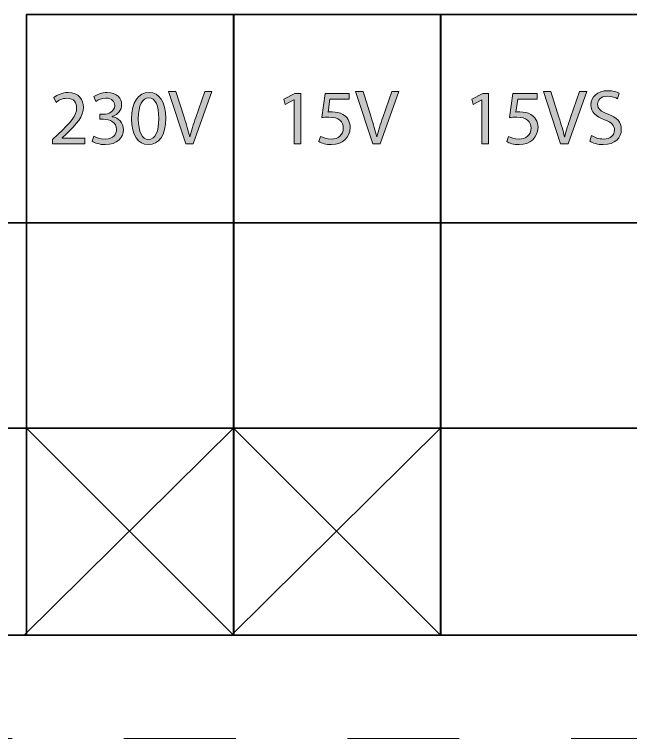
# Model space of a CAD drawing. Header units: inches. Extents: x 1 to 361, y -269 to -21.
# Drawn here: x 30.5 to 54.32, y -169 to -141 of the extents above; entities that cross this region are included whole.
import ezdxf

# ---------------------------------------------------------------- set-up
doc = ezdxf.new("R2010")
doc.units = ezdxf.units.IN
doc.header["$MEASUREMENT"] = 0
doc.linetypes.add('AI-Linetype-3', pattern=[8.64445, 4.322225, -4.322225])
doc.layers.add('Layer 1', color=7, linetype='Continuous')

# ---------------------------------------------------------------- blocks, each defined once
blk = doc.blocks.new('block 3')
at = {"layer": 'Layer 1', "color": 7, "linetype": 'AI-Linetype-3', "lineweight": 9}
blk.add_lwpolyline([(17.439, -169.001), (101.722, -169.001)], dxfattribs=at)
blk = doc.blocks.new('block 2')
at = {"layer": 'Layer 1'}
blk.add_blockref('block 3', (0, 0), dxfattribs=at)
blk = doc.blocks.new('block 6')
at = {"layer": 'Layer 1'}
h = blk.add_hatch(color=7, dxfattribs=at)
h.dxf.hatch_style = 2
edge = h.paths.add_edge_path()
edge.add_spline(control_points=[(31.969, -146), (31.969, -146), (31.969, -145.838), (31.969, -145.838), (31.969, -145.838), (32.175, -145.638), (32.175, -145.638), (32.673, -145.164), (32.901, -144.912), (32.901, -144.618), (32.901, -144.42), (32.808, -144.238), (32.517, -144.238), (32.34, -144.238), (32.194, -144.327), (32.104, -144.402), (32.104, -144.402), (32.02, -144.216), (32.02, -144.216), (32.152, -144.105), (32.346, -144.018), (32.568, -144.018), (32.988, -144.018), (33.165, -144.306), (33.165, -144.585), (33.165, -144.945), (32.904, -145.236), (32.493, -145.631), (32.493, -145.631), (32.34, -145.775), (32.34, -145.775), (32.34, -145.775), (32.34, -145.782), (32.34, -145.782), (32.34, -145.782), (33.213, -145.782), (33.213, -145.782), (33.213, -145.782), (33.213, -146), (33.213, -146), (33.213, -146), (31.969, -146), (31.969, -146)], knot_values=[0, 0, 0, 0, 1, 1, 1, 2, 2, 2, 3, 3, 3, 4, 4, 4, 5, 5, 5, 6, 6, 6, 7, 7, 7, 8, 8, 8, 9, 9, 9, 10, 10, 10, 11, 11, 11, 12, 12, 12, 13, 13, 13, 14, 14, 14, 14], degree=3, periodic=1)
h = blk.add_hatch(color=7, dxfattribs=at)
h.dxf.hatch_style = 2
edge = h.paths.add_edge_path()
edge.add_spline(control_points=[(33.57, -145.7), (33.645, -145.745), (33.816, -145.821), (34.002, -145.821), (34.337, -145.821), (34.445, -145.608), (34.442, -145.443), (34.439, -145.17), (34.193, -145.053), (33.939, -145.053), (33.939, -145.053), (33.792, -145.053), (33.792, -145.053), (33.792, -145.053), (33.792, -144.855), (33.792, -144.855), (33.792, -144.855), (33.939, -144.855), (33.939, -144.855), (34.131, -144.855), (34.373, -144.756), (34.373, -144.525), (34.373, -144.369), (34.274, -144.231), (34.032, -144.231), (33.876, -144.231), (33.726, -144.3), (33.642, -144.36), (33.642, -144.36), (33.57, -144.169), (33.57, -144.169), (33.675, -144.094), (33.873, -144.018), (34.083, -144.018), (34.466, -144.018), (34.64, -144.246), (34.64, -144.483), (34.64, -144.687), (34.517, -144.858), (34.28, -144.945), (34.28, -144.945), (34.28, -144.951), (34.28, -144.951), (34.52, -144.996), (34.712, -145.176), (34.715, -145.449), (34.715, -145.761), (34.469, -146.033), (34.005, -146.033), (33.786, -146.033), (33.594, -145.964), (33.498, -145.902), (33.498, -145.902), (33.57, -145.7), (33.57, -145.7)], knot_values=[0, 0, 0, 0, 1, 1, 1, 2, 2, 2, 3, 3, 3, 4, 4, 4, 5, 5, 5, 6, 6, 6, 7, 7, 7, 8, 8, 8, 9, 9, 9, 10, 10, 10, 11, 11, 11, 12, 12, 12, 13, 13, 13, 14, 14, 14, 15, 15, 15, 16, 16, 16, 17, 17, 17, 18, 18, 18, 18], degree=3, periodic=1)
h = blk.add_hatch(color=7, dxfattribs=at)
h.dxf.hatch_style = 2
edge = h.paths.add_edge_path()
edge.add_spline(control_points=[(36.343, -145.005), (36.343, -145.668), (36.094, -146.033), (35.666, -146.033), (35.285, -146.033), (35.024, -145.677), (35.018, -145.032), (35.018, -144.375), (35.303, -144.018), (35.699, -144.018), (36.106, -144.018), (36.343, -144.384), (36.343, -145.005)], knot_values=[0, 0, 0, 0, 1, 1, 1, 2, 2, 2, 3, 3, 3, 4, 4, 4, 4], degree=3, periodic=1)
edge = h.paths.add_edge_path()
edge.add_spline(control_points=[(35.285, -145.035), (35.285, -145.542), (35.441, -145.83), (35.681, -145.83), (35.948, -145.83), (36.077, -145.515), (36.077, -145.017), (36.077, -144.537), (35.957, -144.222), (35.681, -144.222), (35.453, -144.222), (35.285, -144.504), (35.285, -145.035)], knot_values=[0, 0, 0, 0, 1, 1, 1, 2, 2, 2, 3, 3, 3, 4, 4, 4, 4], degree=3, periodic=1)
h = blk.add_hatch(color=7, dxfattribs=at)
h.dxf.hatch_style = 2
edge = h.paths.add_edge_path()
edge.add_spline(control_points=[(37.12, -146), (37.12, -146), (36.457, -143.979), (36.457, -143.979), (36.457, -143.979), (36.742, -143.979), (36.742, -143.979), (36.742, -143.979), (37.057, -144.975), (37.057, -144.975), (37.141, -145.248), (37.216, -145.494), (37.273, -145.731), (37.273, -145.731), (37.279, -145.731), (37.279, -145.731), (37.336, -145.497), (37.417, -145.242), (37.51, -144.978), (37.51, -144.978), (37.852, -143.979), (37.852, -143.979), (37.852, -143.979), (38.13, -143.979), (38.13, -143.979), (38.13, -143.979), (37.408, -146), (37.408, -146), (37.408, -146), (37.12, -146), (37.12, -146)], knot_values=[0, 0, 0, 0, 1, 1, 1, 2, 2, 2, 3, 3, 3, 4, 4, 4, 5, 5, 5, 6, 6, 6, 7, 7, 7, 8, 8, 8, 9, 9, 9, 10, 10, 10, 10], degree=3, periodic=1)
at = {"layer": 'Layer 1', "lineweight": 0}
for points, knots in [([(31.969, -146), (31.969, -146), (31.969, -145.838), (31.969, -145.838), (31.969, -145.838), (32.175, -145.638), (32.175, -145.638), (32.673, -145.164), (32.901, -144.912), (32.901, -144.618), (32.901, -144.42), (32.808, -144.238), (32.517, -144.238), (32.34, -144.238), (32.194, -144.327), (32.104, -144.402), (32.104, -144.402), (32.02, -144.216), (32.02, -144.216), (32.152, -144.105), (32.346, -144.018), (32.568, -144.018), (32.988, -144.018), (33.165, -144.306), (33.165, -144.585), (33.165, -144.945), (32.904, -145.236), (32.493, -145.631), (32.493, -145.631), (32.34, -145.775), (32.34, -145.775), (32.34, -145.775), (32.34, -145.782), (32.34, -145.782), (32.34, -145.782), (33.213, -145.782), (33.213, -145.782), (33.213, -145.782), (33.213, -146), (33.213, -146), (33.213, -146), (31.969, -146), (31.969, -146)], [0, 0, 0, 0, 1, 1, 1, 2, 2, 2, 3, 3, 3, 4, 4, 4, 5, 5, 5, 6, 6, 6, 7, 7, 7, 8, 8, 8, 9, 9, 9, 10, 10, 10, 11, 11, 11, 12, 12, 12, 13, 13, 13, 14, 14, 14, 14]), ([(33.57, -145.7), (33.645, -145.745), (33.816, -145.821), (34.002, -145.821), (34.337, -145.821), (34.445, -145.608), (34.442, -145.443), (34.439, -145.17), (34.193, -145.053), (33.939, -145.053), (33.939, -145.053), (33.792, -145.053), (33.792, -145.053), (33.792, -145.053), (33.792, -144.855), (33.792, -144.855), (33.792, -144.855), (33.939, -144.855), (33.939, -144.855), (34.131, -144.855), (34.373, -144.756), (34.373, -144.525), (34.373, -144.369), (34.274, -144.231), (34.032, -144.231), (33.876, -144.231), (33.726, -144.3), (33.642, -144.36), (33.642, -144.36), (33.57, -144.169), (33.57, -144.169), (33.675, -144.094), (33.873, -144.018), (34.083, -144.018), (34.466, -144.018), (34.64, -144.246), (34.64, -144.483), (34.64, -144.687), (34.517, -144.858), (34.28, -144.945), (34.28, -144.945), (34.28, -144.951), (34.28, -144.951), (34.52, -144.996), (34.712, -145.176), (34.715, -145.449), (34.715, -145.761), (34.469, -146.033), (34.005, -146.033), (33.786, -146.033), (33.594, -145.964), (33.498, -145.902), (33.498, -145.902), (33.57, -145.7), (33.57, -145.7)], [0, 0, 0, 0, 1, 1, 1, 2, 2, 2, 3, 3, 3, 4, 4, 4, 5, 5, 5, 6, 6, 6, 7, 7, 7, 8, 8, 8, 9, 9, 9, 10, 10, 10, 11, 11, 11, 12, 12, 12, 13, 13, 13, 14, 14, 14, 15, 15, 15, 16, 16, 16, 17, 17, 17, 18, 18, 18, 18]), ([(36.343, -145.005), (36.343, -145.668), (36.094, -146.033), (35.666, -146.033), (35.285, -146.033), (35.024, -145.677), (35.018, -145.032), (35.018, -144.375), (35.303, -144.018), (35.699, -144.018), (36.106, -144.018), (36.343, -144.384), (36.343, -145.005)], [0, 0, 0, 0, 1, 1, 1, 2, 2, 2, 3, 3, 3, 4, 4, 4, 4]), ([(37.12, -146), (37.12, -146), (36.457, -143.979), (36.457, -143.979), (36.457, -143.979), (36.742, -143.979), (36.742, -143.979), (36.742, -143.979), (37.057, -144.975), (37.057, -144.975), (37.141, -145.248), (37.216, -145.494), (37.273, -145.731), (37.273, -145.731), (37.279, -145.731), (37.279, -145.731), (37.336, -145.497), (37.417, -145.242), (37.51, -144.978), (37.51, -144.978), (37.852, -143.979), (37.852, -143.979), (37.852, -143.979), (38.13, -143.979), (38.13, -143.979), (38.13, -143.979), (37.408, -146), (37.408, -146), (37.408, -146), (37.12, -146), (37.12, -146)], [0, 0, 0, 0, 1, 1, 1, 2, 2, 2, 3, 3, 3, 4, 4, 4, 5, 5, 5, 6, 6, 6, 7, 7, 7, 8, 8, 8, 9, 9, 9, 10, 10, 10, 10]), ([(35.285, -145.035), (35.285, -145.542), (35.441, -145.83), (35.681, -145.83), (35.948, -145.83), (36.077, -145.515), (36.077, -145.017), (36.077, -144.537), (35.957, -144.222), (35.681, -144.222), (35.453, -144.222), (35.285, -144.504), (35.285, -145.035)], [0, 0, 0, 0, 1, 1, 1, 2, 2, 2, 3, 3, 3, 4, 4, 4, 4])]:
    blk.add_open_spline(points, degree=3, knots=knots, dxfattribs=at)
blk = doc.blocks.new('block 12')
at = {"layer": 'Layer 1'}
h = blk.add_hatch(color=7, dxfattribs=at)
h.dxf.hatch_style = 2
h.paths.add_polyline_path([(48.571, -144.297), (48.565, -144.297), (48.226, -144.48), (48.175, -144.28), (48.601, -144.052), (48.826, -144.052), (48.826, -146), (48.571, -146)])
h = blk.add_hatch(color=7, dxfattribs=at)
h.dxf.hatch_style = 2
edge = h.paths.add_edge_path()
edge.add_spline(control_points=[(50.7, -144.273), (50.7, -144.273), (49.956, -144.273), (49.956, -144.273), (49.956, -144.273), (49.882, -144.774), (49.882, -144.774), (49.926, -144.768), (49.969, -144.765), (50.041, -144.765), (50.193, -144.765), (50.34, -144.795), (50.46, -144.87), (50.613, -144.954), (50.739, -145.125), (50.739, -145.368), (50.739, -145.749), (50.436, -146.033), (50.013, -146.033), (49.801, -146.033), (49.624, -145.973), (49.528, -145.913), (49.528, -145.913), (49.594, -145.713), (49.594, -145.713), (49.675, -145.761), (49.834, -145.821), (50.013, -145.821), (50.259, -145.821), (50.475, -145.659), (50.472, -145.398), (50.472, -145.146), (50.301, -144.969), (49.914, -144.969), (49.801, -144.969), (49.714, -144.978), (49.642, -144.987), (49.642, -144.987), (49.768, -144.052), (49.768, -144.052), (49.768, -144.052), (50.7, -144.052), (50.7, -144.052), (50.7, -144.052), (50.7, -144.273), (50.7, -144.273)], knot_values=[0, 0, 0, 0, 1, 1, 1, 2, 2, 2, 3, 3, 3, 4, 4, 4, 5, 5, 5, 6, 6, 6, 7, 7, 7, 8, 8, 8, 9, 9, 9, 10, 10, 10, 11, 11, 11, 12, 12, 12, 13, 13, 13, 14, 14, 14, 15, 15, 15, 15], degree=3, periodic=1)
h = blk.add_hatch(color=7, dxfattribs=at)
h.dxf.hatch_style = 2
edge = h.paths.add_edge_path()
edge.add_spline(control_points=[(51.612, -146), (51.612, -146), (50.949, -143.979), (50.949, -143.979), (50.949, -143.979), (51.234, -143.979), (51.234, -143.979), (51.234, -143.979), (51.549, -144.975), (51.549, -144.975), (51.633, -145.248), (51.708, -145.494), (51.765, -145.731), (51.765, -145.731), (51.771, -145.731), (51.771, -145.731), (51.827, -145.497), (51.908, -145.242), (52.001, -144.978), (52.001, -144.978), (52.343, -143.979), (52.343, -143.979), (52.343, -143.979), (52.622, -143.979), (52.622, -143.979), (52.622, -143.979), (51.9, -146), (51.9, -146), (51.9, -146), (51.612, -146), (51.612, -146)], knot_values=[0, 0, 0, 0, 1, 1, 1, 2, 2, 2, 3, 3, 3, 4, 4, 4, 5, 5, 5, 6, 6, 6, 7, 7, 7, 8, 8, 8, 9, 9, 9, 10, 10, 10, 10], degree=3, periodic=1)
h = blk.add_hatch(color=7, dxfattribs=at)
h.dxf.hatch_style = 2
edge = h.paths.add_edge_path()
edge.add_spline(control_points=[(52.808, -145.682), (52.925, -145.758), (53.093, -145.815), (53.273, -145.815), (53.54, -145.815), (53.696, -145.673), (53.696, -145.47), (53.696, -145.284), (53.588, -145.173), (53.315, -145.071), (52.985, -144.951), (52.781, -144.777), (52.781, -144.495), (52.781, -144.18), (53.042, -143.947), (53.435, -143.947), (53.639, -143.947), (53.792, -143.994), (53.879, -144.045), (53.879, -144.045), (53.807, -144.258), (53.807, -144.258), (53.744, -144.22), (53.609, -144.162), (53.426, -144.162), (53.15, -144.162), (53.045, -144.327), (53.045, -144.465), (53.045, -144.654), (53.168, -144.747), (53.447, -144.855), (53.789, -144.987), (53.959, -145.152), (53.959, -145.449), (53.959, -145.761), (53.732, -146.033), (53.255, -146.033), (53.06, -146.033), (52.847, -145.973), (52.739, -145.902), (52.739, -145.902), (52.808, -145.682), (52.808, -145.682)], knot_values=[0, 0, 0, 0, 1, 1, 1, 2, 2, 2, 3, 3, 3, 4, 4, 4, 5, 5, 5, 6, 6, 6, 7, 7, 7, 8, 8, 8, 9, 9, 9, 10, 10, 10, 11, 11, 11, 12, 12, 12, 13, 13, 13, 14, 14, 14, 14], degree=3, periodic=1)
at = {"layer": 'Layer 1', "lineweight": 0}
blk.add_lwpolyline([(48.571, -144.297), (48.565, -144.297), (48.226, -144.48), (48.175, -144.28), (48.601, -144.052), (48.826, -144.052), (48.826, -146), (48.571, -146), (48.571, -144.297)], dxfattribs=at)
for points, knots in [([(50.7, -144.273), (50.7, -144.273), (49.956, -144.273), (49.956, -144.273), (49.956, -144.273), (49.882, -144.774), (49.882, -144.774), (49.926, -144.768), (49.969, -144.765), (50.041, -144.765), (50.193, -144.765), (50.34, -144.795), (50.46, -144.87), (50.613, -144.954), (50.739, -145.125), (50.739, -145.368), (50.739, -145.749), (50.436, -146.033), (50.013, -146.033), (49.801, -146.033), (49.624, -145.973), (49.528, -145.913), (49.528, -145.913), (49.594, -145.713), (49.594, -145.713), (49.675, -145.761), (49.834, -145.821), (50.013, -145.821), (50.259, -145.821), (50.475, -145.659), (50.472, -145.398), (50.472, -145.146), (50.301, -144.969), (49.914, -144.969), (49.801, -144.969), (49.714, -144.978), (49.642, -144.987), (49.642, -144.987), (49.768, -144.052), (49.768, -144.052), (49.768, -144.052), (50.7, -144.052), (50.7, -144.052), (50.7, -144.052), (50.7, -144.273), (50.7, -144.273)], [0, 0, 0, 0, 1, 1, 1, 2, 2, 2, 3, 3, 3, 4, 4, 4, 5, 5, 5, 6, 6, 6, 7, 7, 7, 8, 8, 8, 9, 9, 9, 10, 10, 10, 11, 11, 11, 12, 12, 12, 13, 13, 13, 14, 14, 14, 15, 15, 15, 15]), ([(51.612, -146), (51.612, -146), (50.949, -143.979), (50.949, -143.979), (50.949, -143.979), (51.234, -143.979), (51.234, -143.979), (51.234, -143.979), (51.549, -144.975), (51.549, -144.975), (51.633, -145.248), (51.708, -145.494), (51.765, -145.731), (51.765, -145.731), (51.771, -145.731), (51.771, -145.731), (51.827, -145.497), (51.908, -145.242), (52.001, -144.978), (52.001, -144.978), (52.343, -143.979), (52.343, -143.979), (52.343, -143.979), (52.622, -143.979), (52.622, -143.979), (52.622, -143.979), (51.9, -146), (51.9, -146), (51.9, -146), (51.612, -146), (51.612, -146)], [0, 0, 0, 0, 1, 1, 1, 2, 2, 2, 3, 3, 3, 4, 4, 4, 5, 5, 5, 6, 6, 6, 7, 7, 7, 8, 8, 8, 9, 9, 9, 10, 10, 10, 10]), ([(52.808, -145.682), (52.925, -145.758), (53.093, -145.815), (53.273, -145.815), (53.54, -145.815), (53.696, -145.673), (53.696, -145.47), (53.696, -145.284), (53.588, -145.173), (53.315, -145.071), (52.985, -144.951), (52.781, -144.777), (52.781, -144.495), (52.781, -144.18), (53.042, -143.947), (53.435, -143.947), (53.639, -143.947), (53.792, -143.994), (53.879, -144.045), (53.879, -144.045), (53.807, -144.258), (53.807, -144.258), (53.744, -144.22), (53.609, -144.162), (53.426, -144.162), (53.15, -144.162), (53.045, -144.327), (53.045, -144.465), (53.045, -144.654), (53.168, -144.747), (53.447, -144.855), (53.789, -144.987), (53.959, -145.152), (53.959, -145.449), (53.959, -145.761), (53.732, -146.033), (53.255, -146.033), (53.06, -146.033), (52.847, -145.973), (52.739, -145.902), (52.739, -145.902), (52.808, -145.682), (52.808, -145.682)], [0, 0, 0, 0, 1, 1, 1, 2, 2, 2, 3, 3, 3, 4, 4, 4, 5, 5, 5, 6, 6, 6, 7, 7, 7, 8, 8, 8, 9, 9, 9, 10, 10, 10, 11, 11, 11, 12, 12, 12, 13, 13, 13, 14, 14, 14, 14])]:
    blk.add_open_spline(points, degree=3, knots=knots, dxfattribs=at)
blk = doc.blocks.new('block 13')
at = {"layer": 'Layer 1'}
h = blk.add_hatch(color=7, dxfattribs=at)
h.dxf.hatch_style = 2
h.paths.add_polyline_path([(41.31, -144.297), (41.304, -144.297), (40.966, -144.48), (40.915, -144.28), (41.34, -144.052), (41.565, -144.052), (41.565, -146), (41.31, -146)])
h = blk.add_hatch(color=7, dxfattribs=at)
h.dxf.hatch_style = 2
edge = h.paths.add_edge_path()
edge.add_spline(control_points=[(43.439, -144.273), (43.439, -144.273), (42.696, -144.273), (42.696, -144.273), (42.696, -144.273), (42.621, -144.774), (42.621, -144.774), (42.666, -144.768), (42.708, -144.765), (42.78, -144.765), (42.933, -144.765), (43.08, -144.795), (43.199, -144.87), (43.352, -144.954), (43.478, -145.125), (43.478, -145.368), (43.478, -145.749), (43.175, -146.033), (42.753, -146.033), (42.54, -146.033), (42.363, -145.973), (42.267, -145.913), (42.267, -145.913), (42.333, -145.713), (42.333, -145.713), (42.414, -145.761), (42.573, -145.821), (42.753, -145.821), (42.999, -145.821), (43.214, -145.659), (43.211, -145.398), (43.211, -145.146), (43.041, -144.969), (42.654, -144.969), (42.54, -144.969), (42.453, -144.978), (42.381, -144.987), (42.381, -144.987), (42.507, -144.052), (42.507, -144.052), (42.507, -144.052), (43.439, -144.052), (43.439, -144.052), (43.439, -144.052), (43.439, -144.273), (43.439, -144.273)], knot_values=[0, 0, 0, 0, 1, 1, 1, 2, 2, 2, 3, 3, 3, 4, 4, 4, 5, 5, 5, 6, 6, 6, 7, 7, 7, 8, 8, 8, 9, 9, 9, 10, 10, 10, 11, 11, 11, 12, 12, 12, 13, 13, 13, 14, 14, 14, 15, 15, 15, 15], degree=3, periodic=1)
h = blk.add_hatch(color=7, dxfattribs=at)
h.dxf.hatch_style = 2
edge = h.paths.add_edge_path()
edge.add_spline(control_points=[(44.351, -146), (44.351, -146), (43.688, -143.979), (43.688, -143.979), (43.688, -143.979), (43.973, -143.979), (43.973, -143.979), (43.973, -143.979), (44.288, -144.975), (44.288, -144.975), (44.372, -145.248), (44.447, -145.494), (44.504, -145.731), (44.504, -145.731), (44.51, -145.731), (44.51, -145.731), (44.567, -145.497), (44.648, -145.242), (44.741, -144.978), (44.741, -144.978), (45.083, -143.979), (45.083, -143.979), (45.083, -143.979), (45.361, -143.979), (45.361, -143.979), (45.361, -143.979), (44.639, -146), (44.639, -146), (44.639, -146), (44.351, -146), (44.351, -146)], knot_values=[0, 0, 0, 0, 1, 1, 1, 2, 2, 2, 3, 3, 3, 4, 4, 4, 5, 5, 5, 6, 6, 6, 7, 7, 7, 8, 8, 8, 9, 9, 9, 10, 10, 10, 10], degree=3, periodic=1)
at = {"layer": 'Layer 1', "lineweight": 0}
blk.add_lwpolyline([(41.31, -144.297), (41.304, -144.297), (40.966, -144.48), (40.915, -144.28), (41.34, -144.052), (41.565, -144.052), (41.565, -146), (41.31, -146), (41.31, -144.297)], dxfattribs=at)
for points, knots in [([(43.439, -144.273), (43.439, -144.273), (42.696, -144.273), (42.696, -144.273), (42.696, -144.273), (42.621, -144.774), (42.621, -144.774), (42.666, -144.768), (42.708, -144.765), (42.78, -144.765), (42.933, -144.765), (43.08, -144.795), (43.199, -144.87), (43.352, -144.954), (43.478, -145.125), (43.478, -145.368), (43.478, -145.749), (43.175, -146.033), (42.753, -146.033), (42.54, -146.033), (42.363, -145.973), (42.267, -145.913), (42.267, -145.913), (42.333, -145.713), (42.333, -145.713), (42.414, -145.761), (42.573, -145.821), (42.753, -145.821), (42.999, -145.821), (43.214, -145.659), (43.211, -145.398), (43.211, -145.146), (43.041, -144.969), (42.654, -144.969), (42.54, -144.969), (42.453, -144.978), (42.381, -144.987), (42.381, -144.987), (42.507, -144.052), (42.507, -144.052), (42.507, -144.052), (43.439, -144.052), (43.439, -144.052), (43.439, -144.052), (43.439, -144.273), (43.439, -144.273)], [0, 0, 0, 0, 1, 1, 1, 2, 2, 2, 3, 3, 3, 4, 4, 4, 5, 5, 5, 6, 6, 6, 7, 7, 7, 8, 8, 8, 9, 9, 9, 10, 10, 10, 11, 11, 11, 12, 12, 12, 13, 13, 13, 14, 14, 14, 15, 15, 15, 15]), ([(44.351, -146), (44.351, -146), (43.688, -143.979), (43.688, -143.979), (43.688, -143.979), (43.973, -143.979), (43.973, -143.979), (43.973, -143.979), (44.288, -144.975), (44.288, -144.975), (44.372, -145.248), (44.447, -145.494), (44.504, -145.731), (44.504, -145.731), (44.51, -145.731), (44.51, -145.731), (44.567, -145.497), (44.648, -145.242), (44.741, -144.978), (44.741, -144.978), (45.083, -143.979), (45.083, -143.979), (45.083, -143.979), (45.361, -143.979), (45.361, -143.979), (45.361, -143.979), (44.639, -146), (44.639, -146), (44.639, -146), (44.351, -146), (44.351, -146)], [0, 0, 0, 0, 1, 1, 1, 2, 2, 2, 3, 3, 3, 4, 4, 4, 5, 5, 5, 6, 6, 6, 7, 7, 7, 8, 8, 8, 9, 9, 9, 10, 10, 10, 10])]:
    blk.add_open_spline(points, degree=3, knots=knots, dxfattribs=at)
blk = doc.blocks.new('block 4')
at = {"layer": 'Layer 1', "color": 7, "lineweight": 35}
for points in [[(38.978, -165), (30.963, -165), (30.963, -140.999), (38.978, -140.999), (38.978, -165)], [(46.978, -165), (38.963, -165), (38.963, -140.999), (46.978, -140.999), (46.978, -165)], [(54.978, -165), (46.963, -165), (46.963, -140.999), (54.978, -140.999), (54.978, -165)], [(102.926, -157), (11, -157), (11, -149.052), (102.926, -149.052), (102.926, -157)], [(102.926, -157), (11, -157), (11, -165), (102.926, -165), (102.926, -157)], [(30.878, -165), (38.963, -157)], [(30.963, -157), (38.963, -165)], [(38.893, -165), (46.963, -157)], [(38.963, -157), (46.963, -165)]]:
    blk.add_lwpolyline(points, dxfattribs=at)
at = {"layer": 'Layer 1'}
for name in ['block 6', 'block 13', 'block 12']:
    blk.add_blockref(name, (0, 0), dxfattribs=at)

msp = doc.modelspace()

# ---------------------------------------------------------------- block references
at = {"layer": 'Layer 1'}
for name in ['block 4', 'block 2']:
    msp.add_blockref(name, (0, 0), dxfattribs=at)

doc.saveas('drawing.dxf')
